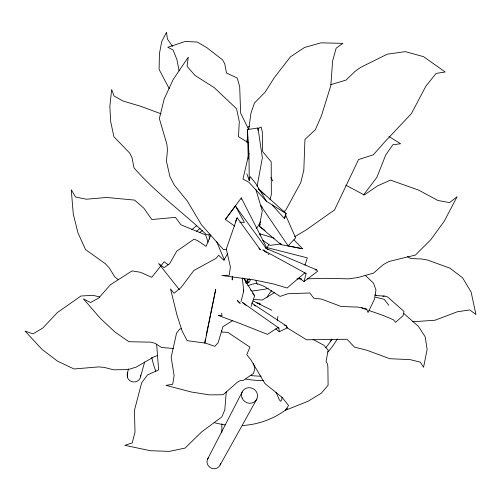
<?xml version="1.0" encoding="UTF-8"?>
<svg xmlns="http://www.w3.org/2000/svg" width="501" height="501" viewBox="0 0 501 501"><rect width="100%" height="100%" fill="white"/><g stroke="black" fill="none" stroke-linecap="round" stroke-linejoin="round"><path stroke-width="0.75" d="M221.805 432.288L221.899 423.74M241.288 199.392L241.3 197.864L225.35 219.469L234.806 226.17M232.257 276.846L232.214 279.953L232.52 276.853M257.927 130.316L257.99 127.993L247.425 129.59L248.252 159.036M281.957 397.199L281.844 399.529L280.798 401.245L279.364 399.898L276.038 392.239M128.494 368.842L127.198 374.128L127.448 377.485A6.814 6.482 11.1 0 0 135.245 381.868A6.814 6.482 11.1 0 0 140.656 375.124M226.258 391.838L224.805 409.924L221.799 416.957L201.502 432.025L185.094 448.088L169.363 451.376L150.444 450.731L124.812 445.32L132.22 442.928L135.013 432.219L134.412 410.425L141.67 382.758L147.538 374.905L158.623 369.907L156.644 344.262M259.869 304.671L259.994 303.268L256.881 302.992M277.485 320.352L277.817 316.5M247.751 136.905L246.661 142.165M248.778 129.258L250.945 113.201L254.47 102.993L265.161 92.146L274.185 77.818L290.448 56.82L304.577 47.445L321.041 42.836L342.884 43.355L336.152 48.209L332.595 61.053L330.848 85.539L321.473 115.7L315.392 129.659L304.952 139.41L303.813 170.259L300.788 182.533L286.033 209.675L283.917 211.917M127.398 373.571L127.342 377.009M257.132 186.234L262.367 157.796L257.99 127.993L258.009 128.456M227.686 253.569L223.778 260.244L218.686 255.247L216.275 258.203L193.774 270.559L181.149 287.436L174.047 293.235L170.534 288.939L177.028 315.304L182.201 331.224L187.174 340.674L204.903 343.016L215.737 289.265L206.205 335.15M272.168 204.915L284.524 218.699L285.088 215.925M204.903 343.016L204.615 342.797L205.41 338.97M246.868 173.841L249.26 180.579L250.168 176.602L255.491 183.153L266.507 201.364L286.184 213.645L284.524 218.699M247.425 129.59L248.947 153.431L242.985 179.082L248.909 182.283L266.507 201.364M299.128 277.83L304.044 281.612L306.111 273.546L262.868 249.911L266.557 252.748M240.968 301.621L243.736 291.131L242.309 277.98M269.995 199.611L271.342 194.538L271.198 161.804L262.53 151.44L262.292 131.769L261.096 127.01L257.84 128.694M140.556 376.815L144.651 361.991M208.61 457.545A6.914 6.688 33.9 0 0 207.458 464.17L208.297 465.761A6.914 6.688 33.9 0 0 220.114 465.003L220.634 463.331M304.971 265.248L307.301 257.852L266.545 247.488L241.3 197.864M251.095 306.48L254.627 295.703L243.686 278.331M258.898 248.183L260.439 249.893L237.192 217.803L226.289 249.003L230.404 266.983L229.233 275.218L221.862 275.5L253.894 279.884L273.972 284.054L287.067 288.031L304.752 272.932L306.111 273.546M127.198 374.128L127.761 372.531M210.858 235.007L206.061 246.373L197.807 240.724L194.081 239.159L176.753 251.158L169.62 263.72L164.146 267.64L158.623 263.52L179.358 289.653M246.223 283.397L248.108 279.157M235.313 221.943L237.192 217.803M267.19 247.882L268.768 244.407M260.388 224.216L259.355 226.27L281.205 244.695L302.623 248.784L294.006 239.879M207.658 459.004L242.202 391.926M220.114 465.003L256.881 398.978M260.708 221.605L257.22 227.454L256.092 228.481M250.682 279.552L249.511 281.468L246.392 282.188L249.179 282.483L247.074 283.297M267.014 297.293L269.732 292.91L271.786 290.586M225.35 219.469L235.407 205.961L266.325 248.527L268.348 249.717M363.45 195.077L376.89 177.298L385.726 155.003L392.822 144.776L400.6 143.737L388.914 136.46M262.242 207.057L260.626 205.385L288.094 245.816L295.64 237.869L285.37 214.534M209.932 234.117L208.829 235.013L205.974 234.23C182.207 211.817 155.542 192.572 133.992 167.86L132.039 157.746L129.721 153.106L113.909 136.76L110.665 121.499L109.863 106.419L111.623 89.479L114.046 95.979L123.002 101.033L140.831 106.318L160.984 113.777M304.044 281.612L317.665 271.21L316.601 269.876L266.325 248.527L265.067 247.632M249.573 278.844L245.647 281.75M232.708 320.565L222.92 326.69L218.129 342.703L214.829 346.348L204.615 342.797M294.751 236.691L305.967 230.065L334.549 209.919L358.541 159.562L373.295 154.828L385.419 141.176L411.346 113.708L425.875 86.191L436.077 73.409L445.214 72L423.589 56.669L405.271 51.634L387.273 54.189L360.551 67.428L355.052 71.361L346.047 80.085L330.723 84.7M274.817 292.409L262.317 299.999L253.218 299.454M275.694 328.863L279.339 331.756L287.424 327.742L286.566 326.076L251.684 303.03M247.676 285.839L251.84 284.286L257.076 283.184M157.508 355.56L153.838 356.912L136.341 367.033L128.056 369.619L113.545 369.788L103.976 367.346L98.565 366.901L74.054 368.98L57.634 361.221L42.015 349.391L25.05 331.073L32.985 333.848L42.785 328.067L57.402 312.536L80.918 296.022L93.029 295.314L99.718 296.993M268.167 288.219L265.442 289.14L252.416 291.012L250.425 290.066M248.001 127.004L249.435 126.528M181.256 328.7L179.796 329.057L176.571 333.04L171.179 357.276L174.123 375.637L172.676 384.298L165.975 385.363L191.514 392.045L209.362 394.876L223.158 394.738L237.368 382.244L239.929 380.735L243.461 380.315L253.456 373.433L254.834 368.686L253.544 363.582M382.839 296.341L384.236 296.047L387.574 296.886L404.025 311.459L403.023 315.749L395.583 322.3L393.435 319.795L383.39 315.542L368.987 310.488M226.371 249.254L223.546 249.755L201.446 224.792L187.387 201.145L174.123 184.844L169.914 176.59L166.42 161.153L167.453 150.275L166.902 144.357L159.356 118.612L164.14 99.135L173.133 79.59L188.295 57.152L187.067 66.326L195.083 75.501L214.146 87.55L236.572 108.755L239.296 121.605L238.489 136.685L248.302 142.716M281.099 243.906L270.07 245.371L262.781 240.311M412.73 321.748L434.987 320.239L457.407 311.747L469.794 309.931L475.95 314.559L471.147 292.139L462.623 277.842L450.042 268.229L427.722 260.082L422.061 259.03L410.745 258.51L407.47 256.6M315.041 269.939L316.601 269.876M301.677 278.925L297.024 278.832M307.107 278.8L327.259 278.324L348.558 278.85L358.09 277.504L373.495 273.126L383.303 264.584L388.989 261.478L415.417 255.065L430.885 239.628L444.281 221.135L457.137 196.655L449.585 202.629L437.868 200.475L418.717 190.155L390.423 180.103L377.46 185.94L364.258 194.952L345.746 185.157M239.854 222.168L244.394 222.4L235.407 205.961M374.936 295.534L384.236 296.047M173.565 348.483L161.441 347.481L155.235 343.379L151.039 342.183L128.876 341.707L114.898 331.981L100.507 318.542L83.398 298.834L90.481 302.541L98.684 298.07L110.464 284.687L132.064 270.909L140.499 272.287L151.753 277.322L164.165 261.766L168.029 264.628M218.962 315.286L222.031 315.843L221.636 313.119M288.094 245.816L302.623 248.784M279.339 331.756L278.882 328.061L277.635 327.76L267.44 334.355L241.037 323.878L218.092 315.398M375.55 297.181L384.229 299.341L388.87 305.328M259.731 233.716L274.141 238.157M366.826 309.731L362.505 308.215L361.246 307.326M284.436 325.111L286.566 326.076M253.024 300.919L271.818 310.294M313 339.421L323.884 345.245L328.142 350.124L326.076 361.428L327.454 364.052L327.873 366.826L328.105 385.263L321.122 393.373L308.059 401.251L285.451 410.269L288.551 405.491L282.144 397.374L264.923 383.572L251.095 360.156L246.768 354.652L249.943 347.162L227.874 332.388L221.943 332.025L221.561 330.541M286.509 327.472L306.581 339.778L347.03 339.277L354.414 347.087L366.995 350.28L389.791 358.71L410.043 359.612L420.289 362.123L423.577 367.252L427.121 349.473L425.167 336.791L418.542 326.52L403.8 313.463M278.882 328.061L242.284 302.341L246.536 305.716M254.045 305.115L255.303 306.023M265.004 230.454L259.355 226.27L262.267 210.846L255.879 189.478M267.784 253.694L269.012 254.64M118.242 279.621L114.673 276.759L109.268 267.922L105.523 263.858L85.552 249.579L77.943 232.821L73.259 213.902L71.267 189.779L75.563 197.012L86.397 199.223L106.675 197.475L134.612 200.106L143.831 208.172L151.853 219.538L175.463 217.365L180.955 224.843L205.61 234.881L208.122 242.177M258.673 188.983L286.184 213.645M365.185 275.306L373.489 283.115L375.957 289.973L374.516 299.072L368.053 312.524L366.532 308.879L358.328 307.113L341.168 306.512L321.755 299.16L313.732 298.176L309.843 292.972L287.793 293.755L280.115 296.404L264.515 286.522L258.19 284.004L257.289 284.393L255.879 280.623M237.355 300.669L240.204 303.355L237.468 300.619M258.566 189.096L264.152 194.394M252.491 293.567L254.627 295.703M280.228 243.517L281.205 244.695M375.149 294.538L375.988 295.734M172.519 46.361L167.372 38.953L166.545 32.233L161.754 41.477L159.431 53.569L159.111 69.432L169.238 88.696M270.834 177.542L272.769 180.93M248.571 129.283L240.637 113.151L239.685 86.617L237.18 77.987L226.508 73.058L224.761 63.777L222.544 59.844L207.082 47.839L197.331 42.059L185.176 41.451L167.829 47.307L173.089 49.968L176.903 59.563L179.082 70.81M216.582 241.463L224.423 260.05M244.782 278.951L246.022 283.153M243.329 289.634L243.736 291.131M259.95 233.754L260.157 235.213M209.086 234.543L209.418 239.209M248.947 153.431L249.26 180.579M337.33 338.87A92.441 84.832 24.2 0 1 327.892 352.053M263.507 380.497A92.441 84.832 24.2 0 1 245.747 379.1M191.852 229.677A92.441 84.832 24.2 0 1 196.574 225.807M331.975 339.164A88.026 80.774 24.2 0 1 325.675 347.8M261.077 376.182A88.026 80.774 24.2 0 1 251.026 375.525M196.592 231.211A88.026 80.774 24.2 0 1 200.15 228.406M287.518 408.509A83.46 78.043 24.5 0 1 242.478 425.524M225.425 424.904A83.46 78.043 24.5 0 1 214.084 422.6M155.842 371.241A83.46 78.043 24.5 0 1 151.765 357.257M331.737 339.183A87.318 80.254 24.2 0 1 330.597 341.212M199.899 232.307A87.318 80.254 24.2 0 1 202.404 230.592M242.039 397.926A8.148 7.703 30.2 0 0 255.792 400.668A8.148 7.703 30.2 0 0 250.769 387.818A8.148 7.703 30.2 0 0 242.039 397.926"/></g></svg>
